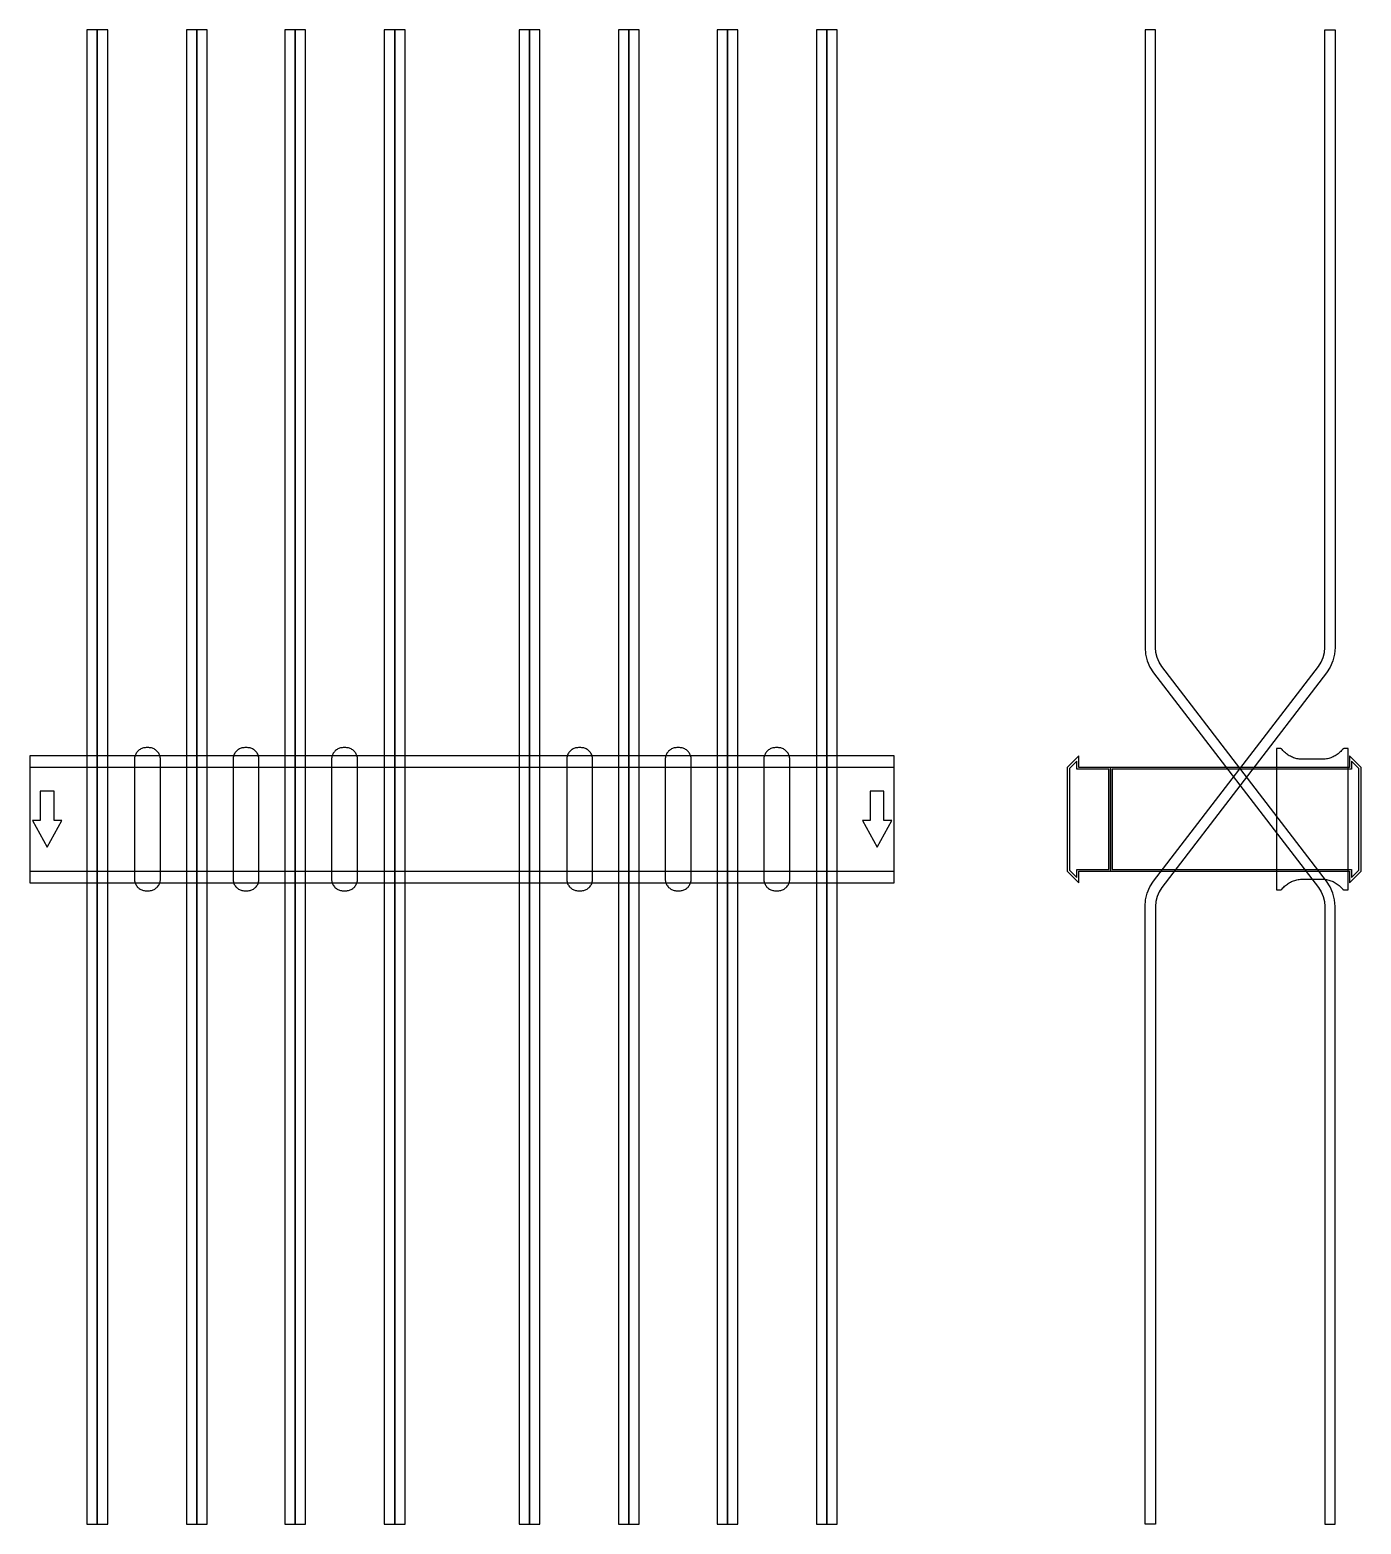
# Model space of a CAD drawing. Extents: x 0 to 1540, y -815 to 913.
import ezdxf

# ---------------------------------------------------------------- set-up
doc = ezdxf.new("R2010")
doc.units = 0
doc.layers.add('Halfen', color=7, linetype='CONTINUOUS')

msp = doc.modelspace()

# ---------------------------------------------------------------- linework, layer by layer
at = {"layer": 'Halfen', "color": 7}
for points in [[(78, -815.455), (78, 913.129), (66, 913.129), (66, -815.455)], [(90, -815.455), (90, 913.129), (78, 913.129), (78, -815.455)], [(193, -815.455), (193, 913.129), (181, 913.129), (181, -815.455)], [(205, -815.455), (205, 913.129), (193, 913.129), (193, -815.455)], [(307, -815.455), (307, 913.129), (295, 913.129), (295, -815.455)], [(319, -815.455), (319, 913.129), (307, 913.129), (307, -815.455)], [(422, -815.455), (422, 913.129), (410, 913.129), (410, -815.455)], [(434, -815.455), (434, 913.129), (422, 913.129), (422, -815.455)], [(578, -815.455), (578, 913.129), (566, 913.129), (566, -815.455)], [(590, -815.455), (590, 913.129), (578, 913.129), (578, -815.455)], [(693, -815.455), (693, 913.129), (681, 913.129), (681, -815.455)], [(705, -815.455), (705, 913.129), (693, 913.129), (693, -815.455)], [(807, -815.455), (807, 913.129), (795, 913.129), (795, -815.455)], [(819, -815.455), (819, 913.129), (807, 913.129), (807, -815.455)], [(922, -815.455), (922, 913.129), (910, 913.129), (910, -815.455)], [(934, -815.455), (934, 913.129), (922, 913.129), (922, -815.455)], [(1510, -815.455), (1510, -100.956), (1509.359, -93.137), (1507.453, -85.527), (1504.332, -78.329), (1500.081, -71.735), (1309.439, 176.714), (1306.251, 181.659), (1303.911, 187.057), (1302.481, 192.765), (1302, 198.629), (1302, 252.129), (1302, 913.129), (1290, 913.129), (1290, 252.129), (1290, 198.629), (1290.641, 190.81), (1292.547, 183.2), (1295.668, 176.002), (1299.919, 169.409), (1490.561, -79.04), (1493.749, -83.986), (1496.089, -89.384), (1497.519, -95.092), (1498, -100.956), (1498, -815.455)], [(1290, -815.455), (1290, -100.956), (1290.641, -93.137), (1292.547, -85.527), (1295.668, -78.329), (1299.919, -71.735), (1490.561, 176.714), (1493.749, 181.659), (1496.089, 187.057), (1497.519, 192.765), (1498, 198.629), (1498, 252.129), (1498, 913.129), (1510, 913.129), (1510, 252.129), (1510, 198.629), (1509.359, 190.81), (1507.453, 183.2), (1504.332, 176.002), (1500.081, 169.409), (1309.439, -79.04), (1306.251, -83.986), (1303.911, -89.384), (1302.481, -95.092), (1302, -100.956), (1302, -815.455)], [(0, -73.5), (1000, -73.5), (1000, 73.5), (0, 73.5)], [(151, -69.3), (151, -56.8), (151, 69.3), (150.958, 70.359), (150.834, 71.412), (150.627, 72.452), (150.339, 73.472), (149.972, 74.466), (149.529, 75.429), (149.011, 76.354), (148.422, 77.235), (147.765, 78.068), (147.046, 78.846), (146.268, 79.565), (145.435, 80.222), (144.554, 80.811), (143.629, 81.329), (142.666, 81.772), (141.672, 82.139), (140.652, 82.427), (139.612, 82.634), (138.559, 82.758), (137.5, 82.8), (134.5, 82.8), (133.441, 82.758), (132.388, 82.634), (131.348, 82.427), (130.328, 82.139), (129.334, 81.772), (128.371, 81.329), (127.446, 80.811), (126.565, 80.222), (125.732, 79.565), (124.954, 78.846), (124.235, 78.068), (123.578, 77.235), (122.989, 76.354), (122.471, 75.429), (122.028, 74.466), (121.661, 73.472), (121.373, 72.452), (121.166, 71.412), (121.042, 70.359), (121, 69.3), (121, -56.8), (121, -69.3), (121.042, -70.359), (121.166, -71.412), (121.373, -72.452), (121.661, -73.472), (122.028, -74.466), (122.471, -75.429), (122.989, -76.354), (123.578, -77.235), (124.235, -78.068), (124.954, -78.846), (125.732, -79.565), (126.565, -80.222), (127.446, -80.811), (128.371, -81.329), (129.334, -81.772), (130.328, -82.139), (131.348, -82.427), (132.388, -82.634), (133.441, -82.758), (134.5, -82.8), (137.5, -82.8), (138.559, -82.758), (139.612, -82.634), (140.652, -82.427), (141.672, -82.139), (142.666, -81.772), (143.629, -81.329), (144.554, -80.811), (145.435, -80.222), (146.268, -79.565), (147.046, -78.846), (147.765, -78.068), (148.422, -77.235), (149.011, -76.354), (149.529, -75.429), (149.972, -74.466), (150.339, -73.472), (150.627, -72.452), (150.834, -71.412), (150.958, -70.359), (151, -69.3)], [(265, -69.3), (265, -56.8), (265, 69.3), (264.958, 70.359), (264.834, 71.412), (264.627, 72.452), (264.339, 73.472), (263.972, 74.466), (263.529, 75.429), (263.011, 76.354), (262.422, 77.235), (261.765, 78.068), (261.046, 78.846), (260.268, 79.565), (259.435, 80.222), (258.554, 80.811), (257.629, 81.329), (256.666, 81.772), (255.672, 82.139), (254.652, 82.427), (253.612, 82.634), (252.559, 82.758), (251.5, 82.8), (248.5, 82.8), (247.441, 82.758), (246.388, 82.634), (245.348, 82.427), (244.328, 82.139), (243.334, 81.772), (242.371, 81.329), (241.446, 80.811), (240.565, 80.222), (239.732, 79.565), (238.954, 78.846), (238.235, 78.068), (237.578, 77.235), (236.989, 76.354), (236.471, 75.429), (236.028, 74.466), (235.661, 73.472), (235.373, 72.452), (235.166, 71.412), (235.042, 70.359), (235, 69.3), (235, -56.8), (235, -69.3), (235.042, -70.359), (235.166, -71.412), (235.373, -72.452), (235.661, -73.472), (236.028, -74.466), (236.471, -75.429), (236.989, -76.354), (237.578, -77.235), (238.235, -78.068), (238.954, -78.846), (239.732, -79.565), (240.565, -80.222), (241.446, -80.811), (242.371, -81.329), (243.334, -81.772), (244.328, -82.139), (245.348, -82.427), (246.388, -82.634), (247.441, -82.758), (248.5, -82.8), (251.5, -82.8), (252.559, -82.758), (253.612, -82.634), (254.652, -82.427), (255.672, -82.139), (256.666, -81.772), (257.629, -81.329), (258.554, -80.811), (259.435, -80.222), (260.268, -79.565), (261.046, -78.846), (261.765, -78.068), (262.422, -77.235), (263.011, -76.354), (263.529, -75.429), (263.972, -74.466), (264.339, -73.472), (264.627, -72.452), (264.834, -71.412), (264.958, -70.359), (265, -69.3)], [(379, -69.3), (379, -56.8), (379, 69.3), (378.958, 70.359), (378.834, 71.412), (378.627, 72.452), (378.339, 73.472), (377.972, 74.466), (377.529, 75.429), (377.011, 76.354), (376.422, 77.235), (375.765, 78.068), (375.046, 78.846), (374.268, 79.565), (373.435, 80.222), (372.554, 80.811), (371.629, 81.329), (370.666, 81.772), (369.672, 82.139), (368.652, 82.427), (367.612, 82.634), (366.559, 82.758), (365.5, 82.8), (362.5, 82.8), (361.441, 82.758), (360.388, 82.634), (359.348, 82.427), (358.328, 82.139), (357.334, 81.772), (356.371, 81.329), (355.446, 80.811), (354.565, 80.222), (353.732, 79.565), (352.954, 78.846), (352.235, 78.068), (351.578, 77.235), (350.989, 76.354), (350.471, 75.429), (350.028, 74.466), (349.661, 73.472), (349.373, 72.452), (349.166, 71.412), (349.042, 70.359), (349, 69.3), (349, -56.8), (349, -69.3), (349.042, -70.359), (349.166, -71.412), (349.373, -72.452), (349.661, -73.472), (350.028, -74.466), (350.471, -75.429), (350.989, -76.354), (351.578, -77.235), (352.235, -78.068), (352.954, -78.846), (353.732, -79.565), (354.565, -80.222), (355.446, -80.811), (356.371, -81.329), (357.334, -81.772), (358.328, -82.139), (359.348, -82.427), (360.388, -82.634), (361.441, -82.758), (362.5, -82.8), (365.5, -82.8), (366.559, -82.758), (367.612, -82.634), (368.652, -82.427), (369.672, -82.139), (370.666, -81.772), (371.629, -81.329), (372.554, -80.811), (373.435, -80.222), (374.268, -79.565), (375.046, -78.846), (375.765, -78.068), (376.422, -77.235), (377.011, -76.354), (377.529, -75.429), (377.972, -74.466), (378.339, -73.472), (378.627, -72.452), (378.834, -71.412), (378.958, -70.359), (379, -69.3)], [(651, -69.3), (651, -56.8), (651, 69.3), (650.958, 70.359), (650.834, 71.412), (650.627, 72.452), (650.339, 73.472), (649.972, 74.466), (649.529, 75.429), (649.011, 76.354), (648.422, 77.235), (647.765, 78.068), (647.046, 78.846), (646.268, 79.565), (645.435, 80.222), (644.554, 80.811), (643.629, 81.329), (642.666, 81.772), (641.672, 82.139), (640.652, 82.427), (639.612, 82.634), (638.559, 82.758), (637.5, 82.8), (634.5, 82.8), (633.441, 82.758), (632.388, 82.634), (631.348, 82.427), (630.328, 82.139), (629.334, 81.772), (628.371, 81.329), (627.446, 80.811), (626.565, 80.222), (625.732, 79.565), (624.954, 78.846), (624.235, 78.068), (623.578, 77.235), (622.989, 76.354), (622.471, 75.429), (622.028, 74.466), (621.661, 73.472), (621.373, 72.452), (621.166, 71.412), (621.042, 70.359), (621, 69.3), (621, -56.8), (621, -69.3), (621.042, -70.359), (621.166, -71.412), (621.373, -72.452), (621.661, -73.472), (622.028, -74.466), (622.471, -75.429), (622.989, -76.354), (623.578, -77.235), (624.235, -78.068), (624.954, -78.846), (625.732, -79.565), (626.565, -80.222), (627.446, -80.811), (628.371, -81.329), (629.334, -81.772), (630.328, -82.139), (631.348, -82.427), (632.388, -82.634), (633.441, -82.758), (634.5, -82.8), (637.5, -82.8), (638.559, -82.758), (639.612, -82.634), (640.652, -82.427), (641.672, -82.139), (642.666, -81.772), (643.629, -81.329), (644.554, -80.811), (645.435, -80.222), (646.268, -79.565), (647.046, -78.846), (647.765, -78.068), (648.422, -77.235), (649.011, -76.354), (649.529, -75.429), (649.972, -74.466), (650.339, -73.472), (650.627, -72.452), (650.834, -71.412), (650.958, -70.359), (651, -69.3)], [(765, -69.3), (765, -56.8), (765, 69.3), (764.958, 70.359), (764.834, 71.412), (764.627, 72.452), (764.339, 73.472), (763.972, 74.466), (763.529, 75.429), (763.011, 76.354), (762.422, 77.235), (761.765, 78.068), (761.046, 78.846), (760.268, 79.565), (759.435, 80.222), (758.554, 80.811), (757.629, 81.329), (756.666, 81.772), (755.672, 82.139), (754.652, 82.427), (753.612, 82.634), (752.559, 82.758), (751.5, 82.8), (748.5, 82.8), (747.441, 82.758), (746.388, 82.634), (745.348, 82.427), (744.328, 82.139), (743.334, 81.772), (742.371, 81.329), (741.446, 80.811), (740.565, 80.222), (739.732, 79.565), (738.954, 78.846), (738.235, 78.068), (737.578, 77.235), (736.989, 76.354), (736.471, 75.429), (736.028, 74.466), (735.661, 73.472), (735.373, 72.452), (735.166, 71.412), (735.042, 70.359), (735, 69.3), (735, -56.8), (735, -69.3), (735.042, -70.359), (735.166, -71.412), (735.373, -72.452), (735.661, -73.472), (736.028, -74.466), (736.471, -75.429), (736.989, -76.354), (737.578, -77.235), (738.235, -78.068), (738.954, -78.846), (739.732, -79.565), (740.565, -80.222), (741.446, -80.811), (742.371, -81.329), (743.334, -81.772), (744.328, -82.139), (745.348, -82.427), (746.388, -82.634), (747.441, -82.758), (748.5, -82.8), (751.5, -82.8), (752.559, -82.758), (753.612, -82.634), (754.652, -82.427), (755.672, -82.139), (756.666, -81.772), (757.629, -81.329), (758.554, -80.811), (759.435, -80.222), (760.268, -79.565), (761.046, -78.846), (761.765, -78.068), (762.422, -77.235), (763.011, -76.354), (763.529, -75.429), (763.972, -74.466), (764.339, -73.472), (764.627, -72.452), (764.834, -71.412), (764.958, -70.359), (765, -69.3)], [(879, -69.3), (879, -56.8), (879, 69.3), (878.958, 70.359), (878.834, 71.412), (878.627, 72.452), (878.339, 73.472), (877.972, 74.466), (877.529, 75.429), (877.011, 76.354), (876.422, 77.235), (875.765, 78.068), (875.046, 78.846), (874.268, 79.565), (873.435, 80.222), (872.554, 80.811), (871.629, 81.329), (870.666, 81.772), (869.672, 82.139), (868.652, 82.427), (867.612, 82.634), (866.559, 82.758), (865.5, 82.8), (862.5, 82.8), (861.441, 82.758), (860.388, 82.634), (859.348, 82.427), (858.328, 82.139), (857.334, 81.772), (856.371, 81.329), (855.446, 80.811), (854.565, 80.222), (853.732, 79.565), (852.954, 78.846), (852.235, 78.068), (851.578, 77.235), (850.989, 76.354), (850.471, 75.429), (850.028, 74.466), (849.661, 73.472), (849.373, 72.452), (849.166, 71.412), (849.042, 70.359), (849, 69.3), (849, -56.8), (849, -69.3), (849.042, -70.359), (849.166, -71.412), (849.373, -72.452), (849.661, -73.472), (850.028, -74.466), (850.471, -75.429), (850.989, -76.354), (851.578, -77.235), (852.235, -78.068), (852.954, -78.846), (853.732, -79.565), (854.565, -80.222), (855.446, -80.811), (856.371, -81.329), (857.334, -81.772), (858.328, -82.139), (859.348, -82.427), (860.388, -82.634), (861.441, -82.758), (862.5, -82.8), (865.5, -82.8), (866.559, -82.758), (867.612, -82.634), (868.652, -82.427), (869.672, -82.139), (870.666, -81.772), (871.629, -81.329), (872.554, -80.811), (873.435, -80.222), (874.268, -79.565), (875.046, -78.846), (875.765, -78.068), (876.422, -77.235), (877.011, -76.354), (877.529, -75.429), (877.972, -74.466), (878.339, -73.472), (878.627, -72.452), (878.834, -71.412), (878.958, -70.359), (879, -69.3)], [(1250, -60), (1250, 60), (1213.5, 60), (1213.5, 73.5), (1200, 60), (1200, -60), (1213.5, -73.5), (1213.5, -60)], [(1540, -60), (1540, 60), (1526.5, 73.5), (1526.5, 60), (1250, 60), (1250, -60), (1526.5, -60), (1526.5, -73.5)], [(1525, -81.8), (1525, 81.8), (1521, 81.8), (1520.846, 81.797), (1520.691, 81.786), (1520.538, 81.769), (1520.385, 81.746), (1520.234, 81.715), (1520.084, 81.678), (1519.936, 81.634), (1519.789, 81.584), (1519.646, 81.527), (1519.505, 81.464), (1519.366, 81.395), (1519.231, 81.32), (1519.1, 81.239), (1518.972, 81.153), (1518.848, 81.06), (1518.728, 80.963), (1518.613, 80.86), (1518.502, 80.752), (1518.397, 80.639), (1518.296, 80.522), (1517.41, 79.491), (1516.479, 78.5), (1515.505, 77.551), (1514.491, 76.646), (1513.437, 75.787), (1512.347, 74.975), (1511.222, 74.211), (1510.064, 73.499), (1508.876, 72.838), (1507.66, 72.23), (1506.418, 71.676), (1505.153, 71.178), (1503.867, 70.736), (1502.563, 70.351), (1501.243, 70.024), (1499.911, 69.756), (1498.567, 69.547), (1497.216, 69.397), (1495.859, 69.307), (1494.5, 69.277), (1472.5, 69.277), (1471.141, 69.307), (1469.784, 69.397), (1468.433, 69.547), (1467.089, 69.756), (1465.757, 70.024), (1464.437, 70.351), (1463.133, 70.736), (1461.847, 71.178), (1460.582, 71.676), (1459.34, 72.23), (1458.124, 72.838), (1456.936, 73.499), (1455.778, 74.211), (1454.653, 74.975), (1453.563, 75.787), (1452.509, 76.646), (1451.495, 77.551), (1450.521, 78.5), (1449.59, 79.491), (1448.704, 80.522), (1448.603, 80.639), (1448.498, 80.752), (1448.387, 80.86), (1448.272, 80.963), (1448.152, 81.06), (1448.028, 81.153), (1447.9, 81.239), (1447.769, 81.32), (1447.634, 81.395), (1447.495, 81.464), (1447.354, 81.527), (1447.211, 81.584), (1447.064, 81.634), (1446.916, 81.678), (1446.766, 81.715), (1446.615, 81.746), (1446.462, 81.769), (1446.309, 81.786), (1446.154, 81.797), (1446, 81.8), (1442, 81.8), (1442, -81.8), (1446, -81.8), (1446.154, -81.797), (1446.309, -81.786), (1446.462, -81.769), (1446.615, -81.746), (1446.766, -81.715), (1446.916, -81.678), (1447.064, -81.634), (1447.211, -81.584), (1447.354, -81.527), (1447.495, -81.464), (1447.634, -81.395), (1447.769, -81.32), (1447.9, -81.239), (1448.028, -81.153), (1448.152, -81.06), (1448.272, -80.963), (1448.387, -80.86), (1448.498, -80.752), (1448.603, -80.639), (1448.704, -80.522), (1449.59, -79.491), (1450.521, -78.5), (1451.495, -77.551), (1452.509, -76.646), (1453.563, -75.787), (1454.653, -74.975), (1455.778, -74.211), (1456.936, -73.499), (1458.124, -72.838), (1459.34, -72.23), (1460.582, -71.676), (1461.847, -71.178), (1463.133, -70.736), (1464.437, -70.351), (1465.757, -70.024), (1467.089, -69.756), (1468.433, -69.547), (1469.784, -69.397), (1471.141, -69.307), (1472.5, -69.277), (1494.5, -69.277), (1495.859, -69.307), (1497.216, -69.397), (1498.567, -69.547), (1499.911, -69.756), (1501.243, -70.024), (1502.563, -70.351), (1503.867, -70.736), (1505.153, -71.178), (1506.418, -71.676), (1507.66, -72.23), (1508.876, -72.838), (1510.064, -73.499), (1511.222, -74.211), (1512.347, -74.975), (1513.437, -75.787), (1514.491, -76.646), (1515.505, -77.551), (1516.479, -78.5), (1517.41, -79.491), (1518.296, -80.522), (1518.397, -80.639), (1518.502, -80.752), (1518.613, -80.86), (1518.728, -80.963), (1518.848, -81.06), (1518.972, -81.153), (1519.1, -81.239), (1519.231, -81.32), (1519.366, -81.395), (1519.505, -81.464), (1519.646, -81.527), (1519.789, -81.584), (1519.936, -81.634), (1520.084, -81.678), (1520.234, -81.715), (1520.385, -81.746), (1520.538, -81.769), (1520.691, -81.786), (1520.846, -81.797), (1521, -81.8)], [(0, -60), (1000, -60), (1000, 60), (0, 60)], [(1248, -58), (1248, 58), (1211, 58), (1211, 67.25), (1202.5, 58.75), (1202.5, -58.75), (1211, -67.25), (1211, -58)], [(1537.5, -58.75), (1537.5, 58.75), (1529, 67.25), (1529, 58), (1252, 58), (1252, -58), (1529, -58), (1529, -67.25)], [(20, -32.5), (37, -1.5), (28, -1.5), (28, 32.5), (12, 32.5), (12, -1.5), (3, -1.5)], [(980, -32.5), (997, -1.5), (988, -1.5), (988, 32.5), (972, 32.5), (972, -1.5), (963, -1.5)]]:
    msp.add_lwpolyline(points, close=True, dxfattribs=at)

doc.saveas('drawing.dxf')
